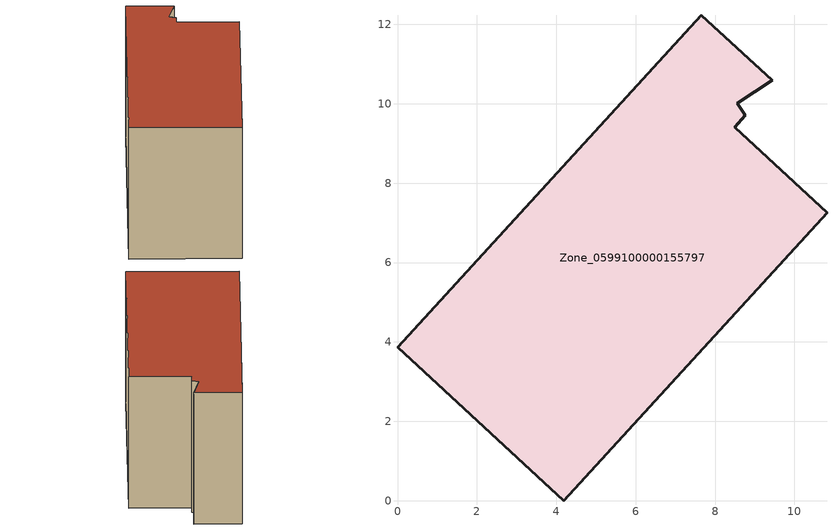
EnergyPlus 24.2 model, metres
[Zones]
Zone_0599100000155797
 floor ground (C_G): 8.76,9.71 8.49,9.41 10.82,7.26 4.19,0 0,3.87 7.65,12.23 9.44,10.59 8.56,10.01 z0
 wall outside (C_F): 4.19,0 10.82,7.26 8.49,9.41 8.76,9.71 8.56,10.01 9.44,10.59 7.65,12.23 0,3.87 4.19,0 z0:7.83
 roof outside (C_R): 8.49,9.41 8.76,9.71 8.56,10.01 9.44,10.59 7.65,12.23 0,3.87 4.19,0 10.82,7.26 z7.83
[BUILDING]
Pand.0599100000155797: North Axis=0; Terrain=City; Loads Convergence Tolerance Value=0.04; Temperature Convergence Tolerance Value=0.4; Solar Distribution=FullExterior; Maximum Number of Warmup Days=25; Minimum Number of Warmup Days=1
[Site:Location]
Rotterdam.The.Hague.AP_ZH_NLD Design_Conditions: Latitude=51.96; Longitude=4.45; Time Zone=1; Elevation=-4.5
[SITE:GROUNDTEMPERATURE:BUILDINGSURFACE]
18, 18, 18, 18, 18, 18, 18, 18, 18, 18, 18, 18
[MATERIAL] Thermal Absorptance=0.9; Solar Absorptance=0.7; Visible Absorptance=0.7
Name | Roughness | Thickness | Conductivity | Density | Specific Heat
G.TI.1975-1991 | MediumSmooth | 0.15 | 0.288461 | 540 | 1210
F.TI.1975-1991 | Rough | 0.3 | 0.230769 | 1920 | 840
R.TI.1975-1991 | MediumRough | 0.2 | 0.153846 | 1500 | 1000
[CONSTRUCTION]
C_G: G.TI.1975-1991
C_F: F.TI.1975-1991
C_R: R.TI.1975-1991
[ZONE]
Zone_0599100000155797: Type=1; Multiplier=1; Ceiling Height=Autocalculate; Volume=Autocalculate; Floor Area=autocalculate; Part of Total Floor Area=Yes
[ZONEINFILTRATION:DESIGNFLOWRATE]
Infil_Zone_0599100000155797: Zone or ZoneList or Space or SpaceList=Zone_0599100000155797; Schedule=AlwaysOn; Design Flow Rate Calculation Method=Flow/Area; Flow Rate per Floor Area=0.003; Constant Term Coefficient=1; Temperature Term Coefficient=0; Velocity Term Coefficient=0; Velocity Squared Term Coefficient=0
[HVACTEMPLATE:ZONE:IDEALLOADSAIRSYSTEM]
Zone_0599100000155797: Maximum Heating Supply Air Temperature=50; Minimum Cooling Supply Air Temperature=13; Maximum Heating Supply Air Humidity Ratio=0.0156; Minimum Cooling Supply Air Humidity Ratio=0.0077; Heating Limit=NoLimit; Cooling Limit=NoLimit; Dehumidification Control Type=ConstantSensibleHeatRatio; Cooling Sensible Heat Ratio=0.7; Dehumidification Setpoint=60; Humidification Control Type=None; Humidification Setpoint=30; Outdoor Air Method=None; Outdoor Air Flow Rate per Person=0.00944; Outdoor Air Flow Rate per Zone Floor Area=0; Outdoor Air Flow Rate per Zone=0; Demand Controlled Ventilation Type=None; Outdoor Air Economizer Type=NoEconomizer; Heat Recovery Type=None; Sensible Heat Recovery Effectiveness=0.7; Latent Heat Recovery Effectiveness=0.65
[ZONECONTROL:THERMOSTAT]
ThermostatControl_Zone_0599100000155797: Zone or ZoneList=Zone_0599100000155797; Control Type Schedule=DualSetpointControlType; Control 1=Thermostat_Zone_0599100000155797; Temperature Difference Between Cutout And Setpoint=0
[THERMOSTATSETPOINT:DUALSETPOINT]
Thermostat_Zone_0599100000155797: Heating Setpoint Temperature Schedule=HeatingSetpoint_Zone_0599100000155797; Cooling Setpoint Temperature Schedule=CoolingSetpoint_Zone_0599100000155797
[SCHEDULE:COMPACT]
HeatingSetpoint_Zone_0599100000155797: Through: 12/31, For: AllDays, Until: 24:00, 21
CoolingSetpoint_Zone_0599100000155797: Through: 12/31, For: AllDays, Until: 24:00, 24
DualSetpointControlType: Through: 12/31, For: AllDays, Until: 24:00, 4
AlwaysOn: Through: 12/31, For: AllDays, Until: 24:00, 1
